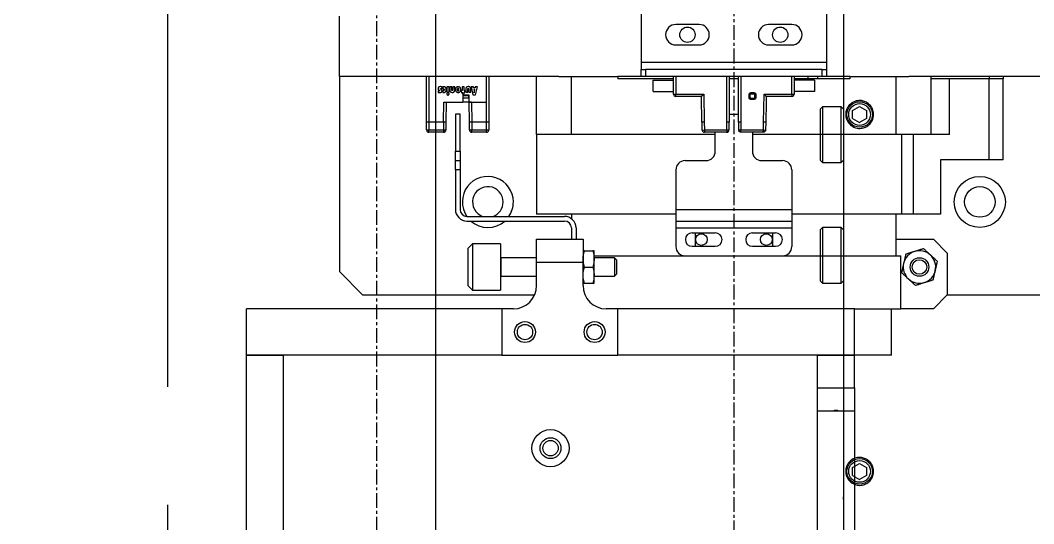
# Model space of a CAD drawing. Extents: x 500 to 100500, y -14500 to 21140.
# Drawn here: x 7954.9 to 8173.3, y -9902.1 to -9793.8 of the extents above; entities that cross this region are included whole.
import ezdxf

# ---------------------------------------------------------------- set-up
doc = ezdxf.new("R2010")
doc.units = 0
doc.linetypes.add('CENTER', pattern=[10.16, 6.35, -1.27, 1.27, -1.27])
doc.layers.get('0').update_dxf_attribs({"linetype": 'CONTINUOUS'})
for name, color, linetype in [('Center', 1, 'CENTER'), ('D', 7, 'CONTINUOUS'), ('SLD-0', 7, 'CONTINUOUS')]:
    doc.layers.add(name, color=color, linetype=linetype)

# ---------------------------------------------------------------- blocks, each defined once
blk = doc.blocks.new('KJ특성 TURN')
at = {"layer": 'Center', "ltscale": 0.5}
for p, q in [((9197.78, -70811.09), (9197.78, -71397.09)), ((9120.78, -70830.59), (9120.78, -71399.09))]:
    blk.add_line(p, q, dxfattribs=at)
at = {"layer": 'SLD-0'}
for p, q in [((9112.78, -70944.09), (9112.78, -70931.09)), ((9177.78, -70930.09), (9177.78, -70941.09)), ((9217.78, -70930.09), (9217.78, -70941.09)), ((9190.28, -70932.89), (9185.28, -70932.89)), ((9210.28, -70932.89), (9205.28, -70932.89)), ((9185.28, -70937.29), (9190.28, -70937.29)), ((9205.28, -70937.29), (9210.28, -70937.29)), ((9217.78, -70941.09), (9177.78, -70941.09)), ((9177.78, -70941.09), (9177.78, -70942.59)), ((9217.78, -70941.09), (9217.78, -70942.59)), ((9112.78, -70944.09), (9112.78, -70986.09)), ((9160.09, -70944.09), (9112.78, -70944.09)), ((9131.58, -70953.89), (9131.58, -70944.09)), ((9132.08, -70944.09), (9132.08, -70953.89)), ((9144.48, -70949.59), (9144.48, -70944.09)), ((9144.98, -70944.09), (9144.98, -70953.89)), ((9155.28, -70956.59), (9155.28, -70944.09)), ((9160.09, -70944.09), (9162.78, -70944.09)), ((9162.78, -70956.59), (9162.78, -70944.09)), ((9162.78, -70944.09), (9172.78, -70944.09)), ((9177.78, -70944.09), (9172.78, -70944.09)), ((9172.78, -70944.09), (9172.78, -70944.59)), ((9177.78, -70944.09), (9177.78, -70942.59)), ((9177.78, -70942.59), (9178.78, -70942.59)), ((9178.78, -70944.09), (9177.78, -70944.09)), ((9178.78, -70942.59), (9178.78, -70944.09)), ((9216.78, -70942.59), (9178.78, -70942.59)), ((9216.78, -70944.09), (9178.78, -70944.09)), ((9184.78, -70947.89), (9184.78, -70944.09)), ((9185.28, -70944.09), (9185.28, -70947.89)), ((9196.28, -70953.89), (9196.28, -70944.09)), ((9196.78, -70944.09), (9196.78, -70953.89)), ((9198.78, -70949.59), (9198.78, -70944.09)), ((9199.28, -70944.09), (9199.28, -70953.89)), ((9210.28, -70947.89), (9210.28, -70944.09)), ((9210.78, -70944.09), (9210.78, -70947.89)), ((9213.8, -70944.59), (9213.8, -70944.09)), ((9215.8, -70944.09), (9215.8, -70944.59)), ((9216.78, -70944.09), (9216.78, -70942.59)), ((9216.78, -70942.59), (9217.78, -70942.59)), ((9217.78, -70944.09), (9216.78, -70944.09)), ((9217.78, -70942.59), (9217.78, -70944.09)), ((9222.78, -70944.09), (9217.78, -70944.09)), ((9222.78, -70944.09), (9222.78, -70944.59)), ((9222.78, -70944.09), (9232.78, -70944.09)), ((9232.78, -70956.59), (9232.78, -70944.09)), ((9232.78, -70944.09), (9235.48, -70944.09)), ((9282.78, -70944.09), (9235.48, -70944.09)), ((9240.28, -70956.59), (9240.28, -70944.09)), ((9252.78, -70944.09), (9252.78, -70944.59)), ((9255.78, -70944.09), (9255.78, -70944.59)), ((9134.9, -70946.7), (9134.9, -70946.32)), ((9135.05, -70946.29), (9135.05, -70946.71)), ((9135.96, -70946.29), (9135.96, -70947.47)), ((9136.41, -70946.29), (9135.96, -70946.29)), ((9136.41, -70947.47), (9136.41, -70946.29)), ((9137.03, -70946.29), (9136.58, -70946.29)), ((9136.58, -70946.29), (9136.58, -70946.98)), ((9137.03, -70946.91), (9137.03, -70946.29)), ((9137.66, -70946.29), (9137.21, -70946.29)), ((9137.21, -70946.29), (9137.21, -70946.91)), ((9137.66, -70946.98), (9137.66, -70946.29)), ((9139.67, -70946.29), (9139.22, -70946.29)), ((9139.22, -70946.29), (9139.22, -70947.11)), ((9139.67, -70947.11), (9139.67, -70946.29)), ((9141.66, -70946.29), (9141.17, -70946.29)), ((9141.17, -70946.29), (9141.54, -70948.03)), ((9141.69, -70946.51), (9141.66, -70946.29)), ((9142.05, -70946.29), (9142.01, -70946.51)), ((9142.53, -70946.29), (9142.05, -70946.29)), ((9142.12, -70948.03), (9142.53, -70946.29)), ((9184.78, -70944.59), (9172.78, -70944.59)), ((9180.43, -70944.84), (9184.78, -70944.84)), ((9180.43, -70947.34), (9180.43, -70944.84)), ((9198.78, -70944.59), (9196.78, -70944.59)), ((9222.78, -70944.59), (9210.78, -70944.59)), ((9215.14, -70944.84), (9210.78, -70944.84)), ((9215.14, -70944.84), (9215.14, -70947.34)), ((9244.28, -70944.59), (9240.28, -70944.59)), ((9244.28, -70956.59), (9244.28, -70944.59)), ((9252.78, -70944.59), (9244.28, -70944.59)), ((9252.78, -70961.99), (9252.78, -70944.59)), ((9255.78, -70944.59), (9252.78, -70944.59)), ((9255.78, -70961.99), (9255.78, -70944.59)), ((9134.04, -70947.18), (9134.04, -70947.51)), ((9135.05, -70947.11), (9135.05, -70947.51)), ((9135.96, -70947.47), (9136.41, -70947.47)), ((9139.22, -70947.11), (9139.04, -70947.11)), ((9139.04, -70947.11), (9139.04, -70947.47)), ((9139.04, -70947.47), (9139.22, -70947.47)), ((9139.22, -70947.47), (9139.22, -70947.79)), ((9139.22, -70947.79), (9139.67, -70947.79)), ((9139.39, -70948.09), (9139.37, -70949.59)), ((9140.77, -70948.09), (9139.39, -70948.09)), ((9139.39, -70948.19), (9139.47, -70948.19)), ((9139.47, -70948.19), (9140.7, -70948.19)), ((9139.48, -70948.69), (9139.47, -70948.19)), ((9139.85, -70947.11), (9139.67, -70947.11)), ((9139.67, -70947.79), (9139.67, -70947.47)), ((9139.67, -70947.47), (9139.85, -70947.47)), ((9139.85, -70947.47), (9139.85, -70947.11)), ((9140.03, -70946.79), (9140.03, -70947.48)), ((9140.03, -70947.48), (9140.48, -70947.48)), ((9140.48, -70947.48), (9140.48, -70946.85)), ((9140.66, -70946.85), (9140.66, -70947.48)), ((9140.66, -70947.48), (9141.11, -70947.48)), ((9140.69, -70948.69), (9140.7, -70948.19)), ((9140.7, -70948.19), (9140.77, -70948.19)), ((9140.78, -70949.59), (9140.77, -70948.09)), ((9141.11, -70947.48), (9141.11, -70946.79)), ((9141.54, -70948.03), (9142.12, -70948.03)), ((9142.01, -70946.51), (9141.69, -70946.51)), ((9141.75, -70946.88), (9141.8, -70947.29)), ((9141.95, -70946.88), (9141.75, -70946.88)), ((9141.83, -70947.62), (9141.84, -70947.62)), ((9141.88, -70947.29), (9141.95, -70946.88)), ((9180.43, -70947.34), (9184.78, -70947.34)), ((9184.78, -70947.89), (9185.28, -70947.89)), ((9185.28, -70947.89), (9191.28, -70947.89)), ((9185.28, -70948.39), (9185.28, -70947.89)), ((9190.78, -70948.39), (9185.28, -70948.39)), ((9190.88, -70953.89), (9190.78, -70948.39)), ((9191.28, -70947.89), (9191.38, -70953.89)), ((9201.06, -70948.62), (9201.06, -70947.96)), ((9201.26, -70947.96), (9201.06, -70947.96)), ((9201.26, -70948.62), (9201.06, -70948.62)), ((9201.26, -70947.96), (9201.26, -70948.62)), ((9201.29, -70947.99), (9201.26, -70947.96)), ((9201.26, -70948.62), (9201.29, -70948.59)), ((9201.29, -70948.59), (9201.29, -70947.99)), ((9201.46, -70947.56), (9202.11, -70947.56)), ((9201.46, -70947.76), (9201.46, -70947.56)), ((9202.11, -70947.76), (9201.46, -70947.76)), ((9201.46, -70947.76), (9201.48, -70947.79)), ((9201.48, -70947.79), (9202.08, -70947.79)), ((9202.08, -70947.79), (9202.11, -70947.76)), ((9202.11, -70947.76), (9202.11, -70947.56)), ((9202.31, -70947.96), (9202.28, -70947.99)), ((9202.28, -70947.99), (9202.28, -70948.59)), ((9202.28, -70948.59), (9202.31, -70948.62)), ((9202.51, -70947.96), (9202.31, -70947.96)), ((9202.31, -70948.62), (9202.31, -70947.96)), ((9202.51, -70948.62), (9202.31, -70948.62)), ((9202.51, -70947.96), (9202.51, -70948.62)), ((9204.19, -70953.89), (9204.29, -70947.89)), ((9204.29, -70947.89), (9210.28, -70947.89)), ((9204.78, -70948.39), (9204.76, -70949.59)), ((9210.28, -70948.39), (9204.78, -70948.39)), ((9210.28, -70947.89), (9210.78, -70947.89)), ((9210.28, -70947.89), (9210.28, -70948.39)), ((9215.14, -70947.34), (9210.78, -70947.34)), ((9135.25, -70953.89), (9135.28, -70949.59)), ((9135.28, -70949.59), (9139.37, -70949.59)), ((9135.78, -70949.59), (9135.75, -70953.89)), ((9139.48, -70949.09), (9139.38, -70949.09)), ((9139.48, -70948.69), (9140.69, -70948.69)), ((9140.68, -70949.59), (9139.49, -70949.59)), ((9140.78, -70949.09), (9140.68, -70949.09)), ((9140.78, -70949.59), (9140.68, -70949.59)), ((9141.28, -70949.59), (9140.78, -70949.59)), ((9140.78, -70949.59), (9141.28, -70949.59)), ((9140.82, -70953.89), (9140.78, -70949.59)), ((9140.78, -70949.59), (9140.78, -70949.59)), ((9141.28, -70949.59), (9144.48, -70949.59)), ((9141.28, -70949.59), (9141.32, -70953.89)), ((9144.48, -70953.89), (9144.48, -70949.59)), ((9198.78, -70953.89), (9198.78, -70949.59)), ((9201.49, -70948.79), (9201.46, -70948.82)), ((9201.46, -70949.02), (9201.46, -70948.82)), ((9201.46, -70948.82), (9202.11, -70948.82)), ((9202.11, -70949.02), (9201.46, -70949.02)), ((9202.08, -70948.79), (9201.49, -70948.79)), ((9202.11, -70948.82), (9202.08, -70948.79)), ((9202.11, -70949.02), (9202.11, -70948.82)), ((9204.76, -70949.59), (9204.69, -70953.89)), ((9138.78, -70952.19), (9137.78, -70952.19)), ((9137.78, -70952.19), (9137.78, -70960.19)), ((9138.78, -70960.19), (9138.78, -70952.19)), ((9196.78, -70952.19), (9198.78, -70952.19)), ((9132.08, -70953.89), (9131.58, -70953.89)), ((9131.58, -70955.59), (9131.58, -70953.89)), ((9132.05, -70953.89), (9132.05, -70955.59)), ((9135.25, -70953.89), (9132.08, -70953.89)), ((9135.26, -70955.59), (9135.28, -70953.89)), ((9135.75, -70953.89), (9135.73, -70955.59)), ((9140.84, -70955.59), (9140.82, -70953.89)), ((9141.29, -70953.89), (9141.31, -70955.59)), ((9144.48, -70953.89), (9141.32, -70953.89)), ((9144.98, -70953.89), (9144.48, -70953.89)), ((9144.51, -70955.59), (9144.51, -70953.89)), ((9144.98, -70953.89), (9144.98, -70955.59)), ((9190.96, -70955.6), (9190.93, -70953.89)), ((9191.38, -70953.89), (9191.4, -70953.89)), ((9191.4, -70953.89), (9191.43, -70955.59)), ((9196.26, -70953.89), (9196.28, -70953.89)), ((9196.26, -70955.59), (9196.26, -70953.89)), ((9196.78, -70953.89), (9196.28, -70953.89)), ((9196.73, -70953.89), (9196.73, -70955.59)), ((9199.28, -70953.89), (9198.78, -70953.89)), ((9198.83, -70955.59), (9198.83, -70953.89)), ((9199.28, -70953.89), (9199.3, -70953.89)), ((9199.3, -70953.89), (9199.3, -70955.59)), ((9204.14, -70955.59), (9204.17, -70953.89)), ((9204.17, -70953.89), (9204.19, -70953.89)), ((9204.64, -70953.89), (9204.61, -70955.6)), ((9131.58, -70955.59), (9132.05, -70955.59)), ((9132.05, -70955.59), (9135.26, -70955.59)), ((9135.23, -70956.09), (9132.08, -70956.09)), ((9135.26, -70955.59), (9135.73, -70955.59)), ((9135.73, -70955.59), (9135.73, -70955.59)), ((9140.84, -70955.59), (9141.31, -70955.59)), ((9140.84, -70955.59), (9140.84, -70955.59)), ((9141.31, -70955.59), (9144.51, -70955.59)), ((9144.48, -70956.09), (9141.34, -70956.09)), ((9144.51, -70955.59), (9144.98, -70955.59)), ((9155.28, -70956.59), (9155.28, -70973.69)), ((9162.78, -70956.59), (9155.28, -70956.59)), ((9193.78, -70956.59), (9162.78, -70956.59)), ((9190.96, -70955.6), (9191.43, -70955.59)), ((9190.96, -70955.6), (9190.96, -70955.6)), ((9190.96, -70955.6), (9190.96, -70955.6)), ((9191.43, -70955.59), (9196.26, -70955.59)), ((9196.23, -70956.09), (9191.46, -70956.09)), ((9193.78, -70960.19), (9193.78, -70956.09)), ((9196.26, -70955.59), (9196.73, -70955.59)), ((9198.83, -70955.59), (9199.3, -70955.59)), ((9199.3, -70955.59), (9204.14, -70955.59)), ((9204.11, -70956.09), (9199.33, -70956.09)), ((9201.78, -70956.09), (9201.78, -70960.19)), ((9232.78, -70956.59), (9201.78, -70956.59)), ((9204.14, -70955.59), (9204.61, -70955.6)), ((9204.61, -70955.6), (9204.61, -70955.6)), ((9204.61, -70955.6), (9204.61, -70955.6)), ((9240.28, -70956.59), (9232.78, -70956.59)), ((9233.89, -70956.59), (9233.89, -70973.69)), ((9236.44, -70956.59), (9236.44, -70973.69)), ((9244.28, -70956.59), (9240.28, -70956.59)), ((9137.78, -70960.19), (9138.78, -70960.19)), ((9137.78, -70962.19), (9137.78, -70960.19)), ((9138.78, -70960.19), (9138.78, -70962.19)), ((9137.78, -70962.19), (9138.78, -70962.19)), ((9137.78, -70964.19), (9137.78, -70962.19)), ((9138.78, -70962.19), (9138.78, -70964.19)), ((9187.28, -70962.19), (9191.78, -70962.19)), ((9203.78, -70962.19), (9208.28, -70962.19)), ((9252.78, -70961.99), (9242.28, -70961.99)), ((9242.28, -70961.99), (9242.28, -70973.69)), ((9255.78, -70961.99), (9252.78, -70961.99)), ((9137.78, -70964.19), (9137.78, -70972.69)), ((9138.78, -70964.19), (9137.78, -70964.19)), ((9138.78, -70964.19), (9138.78, -70972.69)), ((9185.28, -70964.19), (9185.28, -70972.69)), ((9210.28, -70964.19), (9210.28, -70972.69)), ((9140.28, -70974.19), (9161.28, -70974.19)), ((9185.28, -70973.69), (9155.28, -70973.69)), ((9162.78, -70973.69), (9162.78, -70974.69)), ((9185.28, -70972.69), (9210.28, -70972.69)), ((9185.28, -70972.69), (9185.28, -70975.19)), ((9210.28, -70972.69), (9210.28, -70975.19)), ((9233.89, -70973.69), (9210.28, -70973.69)), ((9232.78, -70982.69), (9232.78, -70973.69)), ((9236.44, -70973.69), (9233.89, -70973.69)), ((9242.28, -70973.69), (9236.44, -70973.69)), ((9140.28, -70975.19), (9161.28, -70975.19)), ((9162.78, -70976.69), (9162.78, -70979.09)), ((9163.78, -70976.69), (9163.78, -70979.09)), ((9185.28, -70975.19), (9210.28, -70975.19)), ((9185.28, -70975.19), (9185.28, -70976.69)), ((9185.28, -70976.69), (9210.28, -70976.69)), ((9185.28, -70976.69), (9185.28, -70980.69)), ((9210.28, -70975.19), (9210.28, -70976.69)), ((9210.28, -70976.69), (9210.28, -70980.69)), ((9155.28, -70979.09), (9165.28, -70979.09)), ((9155.28, -70984.09), (9155.28, -70979.09)), ((9165.28, -70979.09), (9165.28, -70984.09)), ((9188.78, -70977.74), (9193.78, -70977.74)), ((9189.48, -70977.74), (9189.48, -70980.64)), ((9201.78, -70977.74), (9206.78, -70977.74)), ((9206.09, -70977.74), (9206.09, -70980.64)), ((9232.78, -70979.09), (9240.78, -70979.09)), ((9243.78, -70982.09), (9240.78, -70979.09)), ((9141.48, -70980.09), (9140.48, -70981.09)), ((9140.48, -70981.09), (9140.48, -70989.09)), ((9147.48, -70980.09), (9141.48, -70980.09)), ((9141.48, -70980.09), (9141.48, -70990.09)), ((9147.48, -70980.09), (9147.48, -70990.09)), ((9188.78, -70980.64), (9193.78, -70980.64)), ((9201.78, -70980.64), (9206.78, -70980.64)), ((9155.28, -70983.09), (9147.58, -70983.09)), ((9147.58, -70983.09), (9147.58, -70987.09)), ((9165.6, -70981.59), (9167.37, -70981.59)), ((9167.68, -70983.34), (9167.68, -70981.59)), ((9167.68, -70982.69), (9187.28, -70982.69)), ((9172.05, -70983.09), (9167.68, -70983.09)), ((9167.68, -70986.84), (9167.68, -70983.34)), ((9172.48, -70983.52), (9172.05, -70983.09)), ((9172.05, -70983.09), (9172.05, -70987.09)), ((9172.48, -70983.52), (9172.48, -70986.66)), ((9187.28, -70982.69), (9189.36, -70982.69)), ((9189.36, -70982.69), (9206.21, -70982.69)), ((9206.21, -70982.69), (9208.28, -70982.69)), ((9208.28, -70982.69), (9233.78, -70982.69)), ((9233.78, -70994.09), (9233.78, -70982.69)), ((9243.78, -70982.09), (9243.78, -70991.09)), ((9155.28, -70989.09), (9155.28, -70984.09)), ((9165.28, -70984.09), (9155.28, -70984.09)), ((9165.28, -70989.09), (9165.28, -70984.09)), ((9165.6, -70985.09), (9167.37, -70985.09)), ((9112.78, -70986.09), (9117.78, -70991.09)), ((9147.58, -70987.09), (9155.28, -70987.09)), ((9167.68, -70988.59), (9167.68, -70986.84)), ((9167.68, -70987.09), (9172.05, -70987.09)), ((9172.05, -70987.09), (9172.48, -70986.66)), ((9140.48, -70989.09), (9141.48, -70990.09)), ((9141.48, -70990.09), (9147.48, -70990.09)), ((9165.6, -70988.59), (9167.37, -70988.59)), ((9117.78, -70991.09), (9154.87, -70991.09)), ((9240.78, -70994.09), (9243.78, -70991.09)), ((9243.78, -70991.09), (9277.78, -70991.09)), ((9092.78, -71004.09), (9092.78, -70994.09)), ((9147.78, -70994.09), (9092.78, -70994.09)), ((9147.78, -70994.09), (9147.78, -71004.09)), ((9150.28, -70994.09), (9147.78, -70994.09)), ((9172.78, -70994.09), (9170.28, -70994.09)), ((9172.78, -71004.09), (9172.78, -70994.09)), ((9223.78, -70994.09), (9172.78, -70994.09)), ((9223.78, -70994.09), (9233.78, -70994.09)), ((9223.78, -71004.09), (9223.78, -70994.09)), ((9231.78, -71004.09), (9231.78, -70994.09)), ((9240.78, -70994.09), (9233.78, -70994.09)), ((9147.78, -71004.09), (9092.78, -71004.09)), ((9092.78, -71044.09), (9092.78, -71004.09)), ((9092.78, -71004.09), (9100.78, -71004.09)), ((9100.78, -71044.09), (9100.78, -71004.09)), ((9147.78, -71004.09), (9172.78, -71004.09)), ((9223.78, -71004.09), (9172.78, -71004.09)), ((9215.78, -71004.09), (9223.78, -71004.09)), ((9215.78, -71011.09), (9215.78, -71004.09)), ((9231.78, -71004.09), (9223.78, -71004.09)), ((9223.78, -71011.09), (9223.78, -71004.09)), ((9215.78, -71011.09), (9223.78, -71011.09)), ((9215.78, -71016.09), (9215.78, -71011.09)), ((9223.78, -71011.09), (9223.78, -71016.09)), ((9219.14, -71016.09), (9215.78, -71016.09)), ((9215.78, -71046.09), (9215.78, -71016.09)), ((9220.42, -71016.09), (9219.14, -71016.09)), ((9223.78, -71016.09), (9220.42, -71016.09)), ((9223.78, -71016.09), (9223.78, -71046.09))]:
    blk.add_line(p, q, dxfattribs=at)
for centre, radius in [((9187.78, -70935.09), 1.65), ((9207.78, -70935.09), 1.65), ((9250.78, -70971.09), 5.5), ((9250.78, -70971.09), 3.3), ((9190.78, -70979.19), 1.25), ((9204.78, -70979.19), 1.25), ((9237.78, -70985.09), 2), ((9237.78, -70985.09), 1.57), ((9152.78, -70999.09), 2.25), ((9152.78, -70999.09), 1.65), ((9167.78, -70999.09), 2.25), ((9167.78, -70999.09), 1.65), ((9158.28, -71024.09), 4), ((9158.28, -71024.09), 2.25), ((9158.28, -71024.09), 1.65)]:
    blk.add_circle(centre, radius, dxfattribs=at)
for centre, radius, start, end in [((9185.28, -70935.09), 2.2, 90, 270), ((9190.28, -70935.09), 2.2, 270, 90), ((9205.28, -70935.09), 2.2, 90, 270), ((9210.28, -70935.09), 2.2, 270, 90), ((9185.28, -70947.89), 0.5, 180, 270), ((9210.28, -70947.89), 0.5, 270, 0), ((9135.5, -70942.13), 13.47, 269.0002, 270.9998), ((9141.07, -70942.13), 13.47, 269.0002, 270.9998), ((9191.19, -70948.86), 6.74, 268.0017, 271.9983), ((9204.37, -70948.86), 6.74, 268.0017, 271.9983), ((9191.78, -70960.19), 2, 270, 0), ((9203.78, -70960.19), 2, 180, 270), ((9187.28, -70964.19), 2, 90, 180), ((9208.28, -70964.19), 2, 0, 90), ((9144.78, -70971.09), 5.5, 0, 214.2997), ((9144.78, -70971.09), 3.3, 0, 249.95), ((9144.78, -70971.09), 3.3, 290.05, 0), ((9144.78, -70971.09), 5.5, 325.6923, 0), ((9140.28, -70972.69), 2.5, 180, 270), ((9140.28, -70972.69), 1.5, 180, 270), ((9161.28, -70976.69), 2.5, 0, 90), ((9144.78, -70971.09), 5.5, 228.1982, 311.8018), ((9161.28, -70976.69), 1.5, 0, 90), ((9188.78, -70979.19), 1.45, 90, 270), ((9193.78, -70979.19), 1.45, 270, 90), ((9201.78, -70979.19), 1.45, 90, 270), ((9206.78, -70979.19), 1.45, 270, 90), ((9187.28, -70980.69), 2, 180, 270), ((9208.28, -70980.69), 2, 270, 0), ((9147.58, -70982.99), 0.1, 180, 270), ((9237.78, -70985.09), 3.5, 107.2691, 167.2691), ((9237.78, -70985.09), 3.5, 47.2691, 107.2691), ((9237.78, -70985.09), 3.5, 347.2691, 47.2691), ((9237.78, -70985.09), 3.5, 167.2691, 227.2691), ((9147.58, -70987.19), 0.1, 90, 180), ((9237.78, -70985.09), 3.5, 227.2691, 287.2691), ((9237.78, -70985.09), 3.5, 287.2691, 347.2691), ((9150.28, -70989.09), 5, 270, 0), ((9170.28, -70989.09), 5, 180, 270), ((9219.78, -71018.09), 2.1, 72.2472, 107.7528)]:
    blk.add_arc(centre, radius, start, end, dxfattribs=at)
for points, knots in [([(9134.9, -70946.32), (9134.82, -70946.3), (9134.67, -70946.25), (9134.44, -70946.26), (9134.26, -70946.32), (9134.13, -70946.41), (9134.06, -70946.53), (9134.03, -70946.66), (9134.04, -70946.8), (9134.12, -70946.92), (9134.22, -70946.99), (9134.3, -70947.03), (9134.36, -70947.07), (9134.38, -70947.12), (9134.38, -70947.15), (9134.38, -70947.16), (9134.37, -70947.17), (9134.36, -70947.18), (9134.34, -70947.2), (9134.28, -70947.21), (9134.18, -70947.21), (9134.1, -70947.19), (9134.04, -70947.18)], [0, 0, 0, 0, 0.120836, 0.228688, 0.323862, 0.389016, 0.45265, 0.52078, 0.582491, 0.652814, 0.715538, 0.753528, 0.786181, 0.815485, 0.824326, 0.829115, 0.83382, 0.841199, 0.84946, 0.881102, 0.922792, 1, 1, 1, 1]), ([(9135.05, -70947.51), (9135.1, -70947.52), (9135.21, -70947.54), (9135.38, -70947.52), (9135.54, -70947.47), (9135.66, -70947.37), (9135.76, -70947.25), (9135.82, -70947.09), (9135.83, -70946.91), (9135.82, -70946.72), (9135.76, -70946.57), (9135.68, -70946.45), (9135.56, -70946.35), (9135.4, -70946.29), (9135.23, -70946.27), (9135.11, -70946.28), (9135.05, -70946.29)], [0, 0, 0, 0, 0.069305, 0.144153, 0.221508, 0.281349, 0.344892, 0.416119, 0.500229, 0.582486, 0.651803, 0.713296, 0.771311, 0.847672, 0.924546, 1, 1, 1, 1]), ([(9138.38, -70946.26), (9138.32, -70946.27), (9138.21, -70946.28), (9138.06, -70946.34), (9137.92, -70946.47), (9137.83, -70946.66), (9137.8, -70946.9), (9137.83, -70947.14), (9137.92, -70947.33), (9138.06, -70947.45), (9138.21, -70947.52), (9138.32, -70947.53), (9138.38, -70947.54)], [0, 0, 0, 0, 0.093417, 0.175513, 0.253196, 0.371861, 0.500055, 0.628225, 0.746842, 0.8245, 0.906584, 1, 1, 1, 1]), ([(9138.38, -70947.54), (9138.44, -70947.53), (9138.55, -70947.52), (9138.7, -70947.45), (9138.83, -70947.33), (9138.93, -70947.14), (9138.96, -70946.9), (9138.93, -70946.66), (9138.83, -70946.47), (9138.7, -70946.34), (9138.55, -70946.28), (9138.44, -70946.27), (9138.38, -70946.26)], [0, 0, 0, 0, 0.093448, 0.175524, 0.253161, 0.371761, 0.499945, 0.628154, 0.746801, 0.824462, 0.906551, 1, 1, 1, 1]), ([(9141.11, -70946.79), (9141.1, -70946.72), (9141.09, -70946.57), (9140.99, -70946.41), (9140.86, -70946.32), (9140.72, -70946.27), (9140.55, -70946.26), (9140.35, -70946.28), (9140.18, -70946.37), (9140.08, -70946.49), (9140.03, -70946.63), (9140.03, -70946.74), (9140.03, -70946.79)], [0, 0, 0, 0, 0.13147, 0.245377, 0.321374, 0.404281, 0.49912, 0.631357, 0.745715, 0.821121, 0.903703, 1, 1, 1, 1]), ([(9134.04, -70947.51), (9134.12, -70947.53), (9134.26, -70947.56), (9134.48, -70947.56), (9134.66, -70947.52), (9134.8, -70947.44), (9134.88, -70947.34), (9134.91, -70947.21), (9134.89, -70947.08), (9134.84, -70946.97), (9134.76, -70946.9), (9134.67, -70946.84), (9134.6, -70946.8), (9134.56, -70946.76), (9134.55, -70946.74), (9134.54, -70946.72), (9134.55, -70946.71), (9134.55, -70946.69), (9134.56, -70946.68), (9134.59, -70946.66), (9134.66, -70946.65), (9134.77, -70946.66), (9134.85, -70946.69), (9134.9, -70946.7)], [0, 0, 0, 0, 0.112104, 0.218377, 0.314049, 0.377926, 0.437429, 0.499641, 0.563199, 0.621474, 0.673704, 0.721937, 0.774528, 0.790434, 0.804485, 0.81172, 0.817759, 0.823289, 0.831732, 0.841014, 0.876035, 0.921194, 1, 1, 1, 1]), ([(9135.05, -70946.71), (9135.09, -70946.71), (9135.17, -70946.7), (9135.26, -70946.74), (9135.32, -70946.78), (9135.35, -70946.81), (9135.36, -70946.85), (9135.37, -70946.88), (9135.37, -70946.93), (9135.37, -70946.98), (9135.35, -70947.04), (9135.31, -70947.08), (9135.25, -70947.12), (9135.16, -70947.13), (9135.09, -70947.12), (9135.05, -70947.11)], [0, 0, 0, 0, 0.13961, 0.262616, 0.318872, 0.373272, 0.409834, 0.44774, 0.488105, 0.570529, 0.638489, 0.698684, 0.756756, 0.876504, 1, 1, 1, 1]), ([(9136.42, -70947.84), (9136.42, -70947.8), (9136.41, -70947.74), (9136.36, -70947.66), (9136.28, -70947.6), (9136.18, -70947.59), (9136.08, -70947.61), (9136, -70947.66), (9135.95, -70947.74), (9135.94, -70947.81), (9135.94, -70947.84)], [0, 0, 0, 0, 0.127917, 0.250554, 0.373021, 0.500321, 0.627454, 0.750239, 0.873292, 1, 1, 1, 1]), ([(9135.94, -70947.84), (9135.94, -70947.87), (9135.95, -70947.94), (9136.01, -70948.02), (9136.09, -70948.07), (9136.18, -70948.09), (9136.28, -70948.07), (9136.36, -70948.01), (9136.41, -70947.93), (9136.42, -70947.87), (9136.42, -70947.84)], [0, 0, 0, 0, 0.1280772, 0.2511284, 0.3748003, 0.5030987, 0.6294187, 0.7513499, 0.8741007, 1, 1, 1, 1]), ([(9136.58, -70946.98), (9136.58, -70947.05), (9136.59, -70947.19), (9136.69, -70947.36), (9136.82, -70947.45), (9136.96, -70947.49), (9137.14, -70947.51), (9137.34, -70947.49), (9137.5, -70947.4), (9137.6, -70947.27), (9137.65, -70947.13), (9137.66, -70947.03), (9137.66, -70946.98)], [0, 0, 0, 0, 0.1313063, 0.2451121, 0.3210304, 0.4038841, 0.4987579, 0.6311135, 0.7456131, 0.8210839, 0.9036959, 1, 1, 1, 1]), ([(9137.21, -70946.91), (9137.21, -70946.94), (9137.21, -70947), (9137.2, -70947.06), (9137.18, -70947.1), (9137.16, -70947.11), (9137.14, -70947.12), (9137.12, -70947.12), (9137.09, -70947.12), (9137.07, -70947.11), (9137.05, -70947.09), (9137.04, -70947.06), (9137.03, -70947), (9137.03, -70946.94), (9137.03, -70946.91)], [0, 0, 0, 0, 0.185025, 0.313861, 0.362159, 0.4054, 0.449935, 0.501686, 0.552954, 0.596615, 0.639368, 0.687775, 0.816775, 1, 1, 1, 1]), ([(9138.38, -70946.63), (9138.36, -70946.63), (9138.33, -70946.63), (9138.28, -70946.65), (9138.25, -70946.68), (9138.22, -70946.74), (9138.2, -70946.81), (9138.19, -70946.9), (9138.2, -70946.99), (9138.22, -70947.06), (9138.25, -70947.11), (9138.28, -70947.14), (9138.33, -70947.17), (9138.36, -70947.17), (9138.38, -70947.17)], [0, 0, 0, 0, 0.073274, 0.136129, 0.19495, 0.254071, 0.377534, 0.500161, 0.622726, 0.746056, 0.805115, 0.863892, 0.926728, 1, 1, 1, 1]), ([(9138.38, -70947.17), (9138.4, -70947.17), (9138.43, -70947.17), (9138.47, -70947.14), (9138.51, -70947.11), (9138.54, -70947.06), (9138.56, -70946.99), (9138.56, -70946.9), (9138.56, -70946.81), (9138.54, -70946.74), (9138.51, -70946.68), (9138.47, -70946.65), (9138.43, -70946.63), (9138.4, -70946.63), (9138.38, -70946.63)], [0, 0, 0, 0, 0.073266, 0.136112, 0.194904, 0.253972, 0.377297, 0.499839, 0.622443, 0.745901, 0.805032, 0.863867, 0.926732, 1, 1, 1, 1]), ([(9140.48, -70946.85), (9140.48, -70946.82), (9140.48, -70946.77), (9140.49, -70946.71), (9140.5, -70946.67), (9140.52, -70946.65), (9140.54, -70946.64), (9140.57, -70946.64), (9140.59, -70946.64), (9140.62, -70946.65), (9140.63, -70946.67), (9140.65, -70946.71), (9140.66, -70946.77), (9140.66, -70946.82), (9140.66, -70946.85)], [0, 0, 0, 0, 0.185121, 0.314025, 0.362174, 0.404874, 0.44884, 0.50066, 0.552403, 0.596268, 0.638989, 0.687262, 0.816174, 1, 1, 1, 1]), ([(9141.8, -70947.29), (9141.81, -70947.35), (9141.82, -70947.46), (9141.83, -70947.57), (9141.83, -70947.62)], [0, 0, 0, 0, 0.56052, 1, 1, 1, 1]), ([(9141.84, -70947.62), (9141.85, -70947.55), (9141.86, -70947.44), (9141.88, -70947.34), (9141.88, -70947.29)], [0, 0, 0, 0, 0.559488, 1, 1, 1, 1]), ([(9191.28, -70947.89), (9191.23, -70947.94), (9191.14, -70948.03), (9191.01, -70948.16), (9190.9, -70948.27), (9190.83, -70948.34), (9190.79, -70948.38), (9190.79, -70948.39), (9190.78, -70948.39)], [0, 0, 0, 0, 0.203712, 0.41456, 0.615515, 0.758256, 0.885633, 1, 1, 1, 1]), ([(9201.06, -70947.96), (9201.06, -70947.9), (9201.08, -70947.79), (9201.19, -70947.65), (9201.32, -70947.58), (9201.41, -70947.57), (9201.46, -70947.56)], [0, 0, 0, 0, 0.270606, 0.562309, 0.789377, 1, 1, 1, 1]), ([(9201.46, -70949.02), (9201.4, -70949.01), (9201.28, -70948.99), (9201.15, -70948.89), (9201.07, -70948.75), (9201.06, -70948.66), (9201.06, -70948.62)], [0, 0, 0, 0, 0.270606, 0.562309, 0.789377, 1, 1, 1, 1]), ([(9201.46, -70947.76), (9201.44, -70947.76), (9201.41, -70947.76), (9201.36, -70947.78), (9201.31, -70947.82), (9201.27, -70947.87), (9201.26, -70947.92), (9201.26, -70947.95), (9201.26, -70947.96)], [0, 0, 0, 0, 0.131202, 0.25831, 0.5, 0.741662, 0.868778, 1, 1, 1, 1]), ([(9201.26, -70948.62), (9201.26, -70948.63), (9201.26, -70948.66), (9201.27, -70948.71), (9201.31, -70948.76), (9201.36, -70948.8), (9201.41, -70948.81), (9201.44, -70948.82), (9201.46, -70948.82)], [0, 0, 0, 0, 0.131202, 0.25831, 0.5, 0.741662, 0.868778, 1, 1, 1, 1]), ([(9201.48, -70947.79), (9201.46, -70947.79), (9201.4, -70947.8), (9201.33, -70947.86), (9201.29, -70947.92), (9201.29, -70947.97), (9201.29, -70947.99)], [0, 0, 0, 0, 0.2705702, 0.562241, 0.7893241, 1, 1, 1, 1]), ([(9201.29, -70948.59), (9201.29, -70948.62), (9201.3, -70948.68), (9201.35, -70948.74), (9201.42, -70948.78), (9201.46, -70948.79), (9201.49, -70948.79)], [0, 0, 0, 0, 0.270548, 0.562254, 0.789353, 1, 1, 1, 1]), ([(9202.28, -70947.99), (9202.28, -70947.96), (9202.27, -70947.9), (9202.22, -70947.84), (9202.15, -70947.8), (9202.11, -70947.79), (9202.08, -70947.79)], [0, 0, 0, 0, 0.270667, 0.562367, 0.789402, 1, 1, 1, 1]), ([(9202.08, -70948.79), (9202.11, -70948.78), (9202.17, -70948.78), (9202.24, -70948.72), (9202.28, -70948.66), (9202.28, -70948.61), (9202.28, -70948.59)], [0, 0, 0, 0, 0.270639, 0.562373, 0.789427, 1, 1, 1, 1]), ([(9202.11, -70947.56), (9202.17, -70947.57), (9202.29, -70947.58), (9202.42, -70947.69), (9202.5, -70947.83), (9202.51, -70947.92), (9202.51, -70947.96)], [0, 0, 0, 0, 0.270606, 0.562309, 0.789377, 1, 1, 1, 1]), ([(9202.31, -70947.96), (9202.31, -70947.95), (9202.31, -70947.92), (9202.29, -70947.87), (9202.26, -70947.82), (9202.2, -70947.78), (9202.15, -70947.76), (9202.13, -70947.76), (9202.11, -70947.76)], [0, 0, 0, 0, 0.131202, 0.25831, 0.5, 0.741662, 0.868778, 1, 1, 1, 1]), ([(9202.51, -70948.62), (9202.5, -70948.67), (9202.49, -70948.79), (9202.38, -70948.93), (9202.25, -70949), (9202.16, -70949.01), (9202.11, -70949.02)], [0, 0, 0, 0, 0.270606, 0.562309, 0.789377, 1, 1, 1, 1]), ([(9202.11, -70948.82), (9202.13, -70948.82), (9202.15, -70948.81), (9202.2, -70948.8), (9202.26, -70948.76), (9202.29, -70948.71), (9202.31, -70948.66), (9202.31, -70948.63), (9202.31, -70948.62)], [0, 0, 0, 0, 0.1312016, 0.2583102, 0.4999997, 0.7416619, 0.8687775, 1, 1, 1, 1]), ([(9204.78, -70948.39), (9204.78, -70948.39), (9204.77, -70948.38), (9204.71, -70948.31), (9204.6, -70948.2), (9204.45, -70948.05), (9204.35, -70947.94), (9204.29, -70947.89)], [0, 0, 0, 0, 0.147504, 0.317368, 0.511511, 0.758546, 1, 1, 1, 1]), ([(9139.49, -70949.59), (9139.49, -70949.58), (9139.49, -70949.57), (9139.49, -70949.45), (9139.49, -70949.28), (9139.48, -70949.09), (9139.48, -70948.89), (9139.48, -70948.76), (9139.48, -70948.69)], [0, 0, 0, 0, 0.176646, 0.366727, 0.562836, 0.715561, 0.862355, 1, 1, 1, 1]), ([(9140.69, -70948.69), (9140.69, -70948.78), (9140.69, -70948.95), (9140.68, -70949.19), (9140.68, -70949.38), (9140.68, -70949.51), (9140.68, -70949.58), (9140.68, -70949.59), (9140.68, -70949.59)], [0, 0, 0, 0, 0.176672, 0.366771, 0.562884, 0.715599, 0.862375, 1, 1, 1, 1]), ([(9135.75, -70953.89), (9135.74, -70953.89), (9135.72, -70953.89), (9135.58, -70953.89), (9135.42, -70953.89), (9135.3, -70953.89), (9135.25, -70953.89)], [0, 0, 0, 0, 0.270257, 0.562423, 0.789733, 1, 1, 1, 1]), ([(9141.32, -70953.89), (9141.25, -70953.89), (9141.1, -70953.89), (9140.94, -70953.89), (9140.84, -70953.89), (9140.83, -70953.89), (9140.82, -70953.89)], [0, 0, 0, 0, 0.270266, 0.562435, 0.78974, 1, 1, 1, 1]), ([(9191.38, -70953.89), (9191.31, -70953.89), (9191.16, -70953.89), (9190.99, -70953.89), (9190.9, -70953.89), (9190.89, -70953.89), (9190.88, -70953.89)], [0, 0, 0, 0, 0.27028, 0.562454, 0.789752, 1, 1, 1, 1]), ([(9204.69, -70953.89), (9204.68, -70953.89), (9204.66, -70953.89), (9204.53, -70953.89), (9204.36, -70953.89), (9204.24, -70953.89), (9204.19, -70953.89)], [0, 0, 0, 0, 0.2702426, 0.562405, 0.7897212, 1, 1, 1, 1]), ([(9131.58, -70955.59), (9131.59, -70955.65), (9131.6, -70955.75), (9131.66, -70955.87), (9131.74, -70955.96), (9131.84, -70956.03), (9131.97, -70956.08), (9132.04, -70956.09), (9132.08, -70956.09)], [0, 0, 0, 0, 0.2423348, 0.369214, 0.4995474, 0.7095012, 0.8447861, 1, 1, 1, 1]), ([(9132.08, -70956.09), (9132.08, -70956.09), (9132.08, -70956.08), (9132.07, -70956.03), (9132.06, -70955.96), (9132.06, -70955.87), (9132.06, -70955.75), (9132.05, -70955.65), (9132.05, -70955.59)], [0, 0, 0, 0, 0.155239, 0.290533, 0.500453, 0.630802, 0.757687, 1, 1, 1, 1]), ([(9135.23, -70956.09), (9135.23, -70956.09), (9135.24, -70956.08), (9135.25, -70956.04), (9135.25, -70955.96), (9135.26, -70955.87), (9135.26, -70955.75), (9135.26, -70955.66), (9135.26, -70955.59)], [0, 0, 0, 0, 0.155226, 0.290513, 0.500449, 0.630846, 0.757745, 1, 1, 1, 1]), ([(9135.23, -70956.09), (9135.27, -70956.09), (9135.35, -70956.08), (9135.47, -70956.04), (9135.57, -70955.96), (9135.65, -70955.87), (9135.71, -70955.75), (9135.72, -70955.66), (9135.73, -70955.59)], [0, 0, 0, 0, 0.155252, 0.290547, 0.500449, 0.630862, 0.757766, 1, 1, 1, 1]), ([(9135.26, -70955.59), (9135.26, -70955.59), (9135.26, -70955.59), (9135.26, -70955.59), (9135.26, -70955.59)], [0, 0, 0, 0, 0.56, 1, 1, 1, 1]), ([(9140.84, -70955.59), (9140.84, -70955.66), (9140.86, -70955.75), (9140.92, -70955.87), (9141, -70955.96), (9141.1, -70956.04), (9141.22, -70956.08), (9141.3, -70956.09), (9141.34, -70956.09)], [0, 0, 0, 0, 0.2422552, 0.369154, 0.4995507, 0.7094869, 0.8447738, 1, 1, 1, 1]), ([(9141.31, -70955.59), (9141.31, -70955.59), (9141.31, -70955.59), (9141.31, -70955.59), (9141.31, -70955.59)], [0, 0, 0, 0, 0.56, 1, 1, 1, 1]), ([(9141.34, -70956.09), (9141.33, -70956.09), (9141.33, -70956.08), (9141.32, -70956.04), (9141.32, -70955.96), (9141.31, -70955.87), (9141.31, -70955.75), (9141.31, -70955.66), (9141.31, -70955.59)], [0, 0, 0, 0, 0.155251, 0.290547, 0.500449, 0.630862, 0.757766, 1, 1, 1, 1]), ([(9144.48, -70956.09), (9144.49, -70956.09), (9144.49, -70956.08), (9144.5, -70956.03), (9144.5, -70955.96), (9144.51, -70955.87), (9144.51, -70955.75), (9144.51, -70955.65), (9144.51, -70955.59)], [0, 0, 0, 0, 0.155214, 0.290499, 0.500453, 0.630786, 0.757665, 1, 1, 1, 1]), ([(9144.48, -70956.09), (9144.52, -70956.09), (9144.6, -70956.08), (9144.72, -70956.03), (9144.83, -70955.96), (9144.9, -70955.87), (9144.97, -70955.75), (9144.98, -70955.65), (9144.98, -70955.59)], [0, 0, 0, 0, 0.155239, 0.290533, 0.500453, 0.630802, 0.757687, 1, 1, 1, 1]), ([(9190.96, -70955.6), (9190.97, -70955.66), (9190.98, -70955.79), (9191.09, -70955.95), (9191.22, -70956.04), (9191.34, -70956.08), (9191.42, -70956.09), (9191.46, -70956.09)], [0, 0, 0, 0, 0.242487, 0.498911, 0.709099, 0.844562, 1, 1, 1, 1]), ([(9191.43, -70955.59), (9191.43, -70955.59), (9191.43, -70955.59), (9191.43, -70955.6), (9191.43, -70955.6)], [0, 0, 0, 0, 0.56, 1, 1, 1, 1]), ([(9191.43, -70955.6), (9191.43, -70955.66), (9191.43, -70955.79), (9191.44, -70955.95), (9191.45, -70956.04), (9191.45, -70956.08), (9191.46, -70956.09), (9191.46, -70956.09)], [0, 0, 0, 0, 0.242466, 0.498911, 0.709066, 0.844537, 1, 1, 1, 1]), ([(9196.26, -70955.59), (9196.26, -70955.65), (9196.26, -70955.75), (9196.26, -70955.87), (9196.25, -70955.96), (9196.25, -70956.03), (9196.24, -70956.08), (9196.24, -70956.09), (9196.23, -70956.09)], [0, 0, 0, 0, 0.242335, 0.369214, 0.499547, 0.709501, 0.844786, 1, 1, 1, 1]), ([(9196.23, -70956.09), (9196.27, -70956.09), (9196.35, -70956.08), (9196.47, -70956.03), (9196.58, -70955.96), (9196.65, -70955.87), (9196.72, -70955.75), (9196.73, -70955.65), (9196.73, -70955.59)], [0, 0, 0, 0, 0.1552392, 0.2905326, 0.5004526, 0.6308022, 0.7576868, 1, 1, 1, 1]), ([(9199.33, -70956.09), (9199.29, -70956.09), (9199.22, -70956.08), (9199.09, -70956.03), (9198.99, -70955.96), (9198.91, -70955.87), (9198.85, -70955.75), (9198.84, -70955.65), (9198.83, -70955.59)], [0, 0, 0, 0, 0.155214, 0.290499, 0.500453, 0.630786, 0.757665, 1, 1, 1, 1]), ([(9199.33, -70956.09), (9199.33, -70956.09), (9199.33, -70956.08), (9199.32, -70956.03), (9199.31, -70955.96), (9199.31, -70955.87), (9199.31, -70955.75), (9199.3, -70955.65), (9199.3, -70955.59)], [0, 0, 0, 0, 0.155239, 0.290533, 0.500453, 0.630802, 0.757687, 1, 1, 1, 1]), ([(9204.11, -70956.09), (9204.11, -70956.09), (9204.12, -70956.08), (9204.12, -70956.04), (9204.13, -70955.95), (9204.14, -70955.79), (9204.14, -70955.66), (9204.14, -70955.6)], [0, 0, 0, 0, 0.1554374, 0.2909, 0.5010886, 0.7575127, 1, 1, 1, 1]), ([(9204.61, -70955.6), (9204.6, -70955.66), (9204.58, -70955.79), (9204.47, -70955.95), (9204.35, -70956.04), (9204.22, -70956.08), (9204.15, -70956.09), (9204.11, -70956.09)], [0, 0, 0, 0, 0.242466, 0.498911, 0.709065, 0.844537, 1, 1, 1, 1]), ([(9204.14, -70955.6), (9204.14, -70955.6), (9204.14, -70955.59), (9204.14, -70955.59), (9204.14, -70955.59)], [0, 0, 0, 0, 0.56, 1, 1, 1, 1]), ([(9238.67, -70981.15), (9238.46, -70981.21), (9238.04, -70981.34), (9237.39, -70981.55), (9236.96, -70981.68), (9236.75, -70981.75)], [0, 0, 0, 0, 0.337627, 0.669254, 1, 1, 1, 1]), ([(9240.16, -70982.52), (9239.99, -70982.37), (9239.66, -70982.06), (9239.16, -70981.6), (9238.84, -70981.3), (9238.67, -70981.15)], [0, 0, 0, 0, 0.330113, 0.661334, 1, 1, 1, 1]), ([(9165.28, -70983.34), (9165.29, -70983.14), (9165.31, -70982.75), (9165.42, -70982.17), (9165.54, -70981.78), (9165.6, -70981.59)], [0, 0, 0, 0, 0.330113, 0.661334, 1, 1, 1, 1]), ([(9165.6, -70981.59), (9165.54, -70981.59), (9165.42, -70981.59), (9165.31, -70981.59), (9165.29, -70981.59), (9165.28, -70981.59)], [0, 0, 0, 0, 0.337627, 0.669254, 1, 1, 1, 1]), ([(9165.6, -70985.09), (9165.54, -70984.9), (9165.42, -70984.52), (9165.31, -70983.93), (9165.29, -70983.54), (9165.28, -70983.34)], [0, 0, 0, 0, 0.336181, 0.66575, 1, 1, 1, 1]), ([(9167.37, -70981.59), (9167.43, -70981.78), (9167.55, -70982.17), (9167.66, -70982.75), (9167.68, -70983.14), (9167.68, -70983.34)], [0, 0, 0, 0, 0.338655, 0.669877, 1, 1, 1, 1]), ([(9167.68, -70981.59), (9167.68, -70981.59), (9167.66, -70981.59), (9167.55, -70981.59), (9167.43, -70981.59), (9167.37, -70981.59)], [0, 0, 0, 0, 0.333329, 0.662645, 1, 1, 1, 1]), ([(9167.68, -70983.34), (9167.68, -70983.54), (9167.66, -70983.93), (9167.55, -70984.52), (9167.43, -70984.9), (9167.37, -70985.09)], [0, 0, 0, 0, 0.334229, 0.663808, 1, 1, 1, 1]), ([(9234.82, -70982.35), (9234.77, -70982.56), (9234.67, -70983), (9234.52, -70983.66), (9234.42, -70984.1), (9234.37, -70984.32)], [0, 0, 0, 0, 0.337627, 0.669254, 1, 1, 1, 1]), ([(9236.75, -70981.75), (9236.53, -70981.81), (9236.09, -70981.95), (9235.45, -70982.15), (9235.03, -70982.28), (9234.82, -70982.35)], [0, 0, 0, 0, 0.333329, 0.662645, 1, 1, 1, 1]), ([(9241.64, -70983.89), (9241.48, -70983.74), (9241.16, -70983.44), (9240.66, -70982.98), (9240.33, -70982.67), (9240.16, -70982.52)], [0, 0, 0, 0, 0.336181, 0.66575, 1, 1, 1, 1]), ([(9165.28, -70986.84), (9165.29, -70986.64), (9165.31, -70986.25), (9165.42, -70985.66), (9165.54, -70985.28), (9165.6, -70985.09)], [0, 0, 0, 0, 0.333329, 0.662645, 1, 1, 1, 1]), ([(9167.37, -70985.09), (9167.43, -70985.28), (9167.55, -70985.67), (9167.66, -70986.25), (9167.68, -70986.64), (9167.68, -70986.84)], [0, 0, 0, 0, 0.337627, 0.669254, 1, 1, 1, 1]), ([(9234.37, -70984.32), (9234.32, -70984.54), (9234.22, -70984.98), (9234.07, -70985.64), (9233.97, -70986.07), (9233.92, -70986.29)], [0, 0, 0, 0, 0.333329, 0.662645, 1, 1, 1, 1]), ([(9241.2, -70985.86), (9241.25, -70985.64), (9241.35, -70985.2), (9241.5, -70984.54), (9241.59, -70984.11), (9241.64, -70983.89)], [0, 0, 0, 0, 0.333329, 0.662645, 1, 1, 1, 1]), ([(9165.6, -70988.59), (9165.54, -70988.4), (9165.42, -70988.01), (9165.31, -70987.43), (9165.29, -70987.04), (9165.28, -70986.84)], [0, 0, 0, 0, 0.337627, 0.669254, 1, 1, 1, 1]), ([(9167.68, -70986.84), (9167.68, -70987.04), (9167.66, -70987.43), (9167.55, -70988.01), (9167.43, -70988.4), (9167.37, -70988.59)], [0, 0, 0, 0, 0.333329, 0.662645, 1, 1, 1, 1]), ([(9233.92, -70986.29), (9234.09, -70986.44), (9234.41, -70986.74), (9234.91, -70987.2), (9235.24, -70987.51), (9235.41, -70987.66)], [0, 0, 0, 0, 0.338655, 0.669877, 1, 1, 1, 1]), ([(9235.41, -70987.66), (9235.58, -70987.82), (9235.91, -70988.12), (9236.41, -70988.58), (9236.73, -70988.88), (9236.89, -70989.03)], [0, 0, 0, 0, 0.334229, 0.663808, 1, 1, 1, 1]), ([(9238.82, -70988.43), (9239.04, -70988.36), (9239.47, -70988.23), (9240.12, -70988.03), (9240.54, -70987.9), (9240.75, -70987.83)], [0, 0, 0, 0, 0.333329, 0.662645, 1, 1, 1, 1]), ([(9240.75, -70987.83), (9240.8, -70987.61), (9240.9, -70987.18), (9241.05, -70986.52), (9241.15, -70986.08), (9241.2, -70985.86)], [0, 0, 0, 0, 0.337627, 0.669254, 1, 1, 1, 1]), ([(9165.28, -70988.59), (9165.29, -70988.59), (9165.31, -70988.59), (9165.42, -70988.59), (9165.54, -70988.59), (9165.6, -70988.59)], [0, 0, 0, 0, 0.333329, 0.662645, 1, 1, 1, 1]), ([(9167.37, -70988.59), (9167.43, -70988.59), (9167.55, -70988.59), (9167.66, -70988.59), (9167.68, -70988.59), (9167.68, -70988.59)], [0, 0, 0, 0, 0.337627, 0.669254, 1, 1, 1, 1]), ([(9236.89, -70989.03), (9237.11, -70988.97), (9237.53, -70988.83), (9238.17, -70988.63), (9238.61, -70988.5), (9238.82, -70988.43)], [0, 0, 0, 0, 0.337627, 0.669254, 1, 1, 1, 1])]:
    blk.add_open_spline(points, degree=3, knots=knots, dxfattribs=at)
blk = doc.blocks.new('KJVision F 2')
at = {"color": 3, "linetype": 'Continuous', "lineweight": 25}
for p, q in [((-5723.22, -76483.19, -96.77), (-5723.22, -76759.69, -96.77)), ((-5723.22, -76500.69, -96.77), (-5723.22, -76742.19, -96.77)), ((-5727.72, -76658.19, -96.77), (-5728.22, -76658.69, -96.77)), ((-5728.22, -76658.69, -96.77), (-5728.22, -76669.69, -96.77)), ((-5723.72, -76658.19, -96.77), (-5727.72, -76658.19, -96.77)), ((-5727.72, -76658.19, -96.77), (-5727.72, -76670.19, -96.77)), ((-5723.22, -76658.69, -96.77), (-5723.72, -76658.19, -96.77)), ((-5723.72, -76670.19, -96.77), (-5723.72, -76658.19, -96.77)), ((-5721.22, -76658.99, -96.77), (-5719.72, -76658.12, -96.77)), ((-5721.22, -76660.72, -96.77), (-5721.22, -76658.99, -96.77)), ((-5719.72, -76658.12, -96.77), (-5718.22, -76658.99, -96.77)), ((-5718.22, -76658.99, -96.77), (-5718.22, -76660.72, -96.77)), ((-5721.22, -76660.72, -96.77), (-5719.72, -76661.59, -96.77)), ((-5718.22, -76660.72, -96.77), (-5719.72, -76661.59, -96.77)), ((-5728.22, -76669.69, -96.77), (-5727.72, -76670.19, -96.77)), ((-5723.72, -76670.19, -96.77), (-5723.22, -76669.69, -96.77)), ((-5727.72, -76670.19, -96.77), (-5723.72, -76670.19, -96.77)), ((-5727.72, -76684.19, -96.77), (-5728.22, -76684.69, -96.77)), ((-5728.22, -76684.69, -96.77), (-5728.22, -76695.69, -96.77)), ((-5723.72, -76684.19, -96.77), (-5727.72, -76684.19, -96.77)), ((-5727.72, -76684.19, -96.77), (-5727.72, -76696.19, -96.77)), ((-5723.22, -76684.69, -96.77), (-5723.72, -76684.19, -96.77)), ((-5723.72, -76696.19, -96.77), (-5723.72, -76684.19, -96.77)), ((-5728.22, -76695.69, -96.77), (-5727.72, -76696.19, -96.77)), ((-5723.72, -76696.19, -96.77), (-5723.22, -76695.69, -96.77)), ((-5727.72, -76696.19, -96.77), (-5723.72, -76696.19, -96.77)), ((-5721.22, -76735.82, -96.77), (-5719.72, -76734.96, -96.77)), ((-5719.72, -76734.96, -96.77), (-5718.22, -76735.82, -96.77)), ((-5721.22, -76737.55, -96.77), (-5721.22, -76735.82, -96.77)), ((-5721.22, -76737.55, -96.77), (-5719.72, -76738.42, -96.77)), ((-5718.22, -76737.55, -96.77), (-5719.72, -76738.42, -96.77)), ((-5718.22, -76735.82, -96.77), (-5718.22, -76737.55, -96.77)), ((-5723.22, -76742.19, -96.77), (-5723.22, -76742.19, -96.77)), ((-5723.22, -76742.69, -96.77), (-5723.22, -76742.19, -96.77)), ((-5723.22, -76742.69, -96.77), (-5723.22, -76758.69, -96.77)), ((-5723.22, -76742.69, -96.77), (-5723.22, -76742.69, -96.77))]:
    blk.add_line(p, q, dxfattribs=at)
for centre, radius in [((-5719.72, -76659.85, -96.77), 2.75), ((-5719.72, -76659.85, -96.77), 2.35), ((-5719.72, -76736.69, -96.77), 2.75), ((-5719.72, -76736.69, -96.77), 2.35)]:
    blk.add_circle(centre, radius, dxfattribs=at)
for points, knots in [([(-5721.59, -76662.2, -96.77), (-5721.9, -76661.89, -96.77), (-5722.34, -76661.45, -96.77), (-5722.62, -76660.67, -96.77), (-5722.71, -76660.18, -96.77), (-5722.73, -76659.8, -96.77), (-5722.7, -76659.43, -96.77), (-5722.61, -76658.99, -96.77), (-5722.39, -76658.43, -96.77), (-5721.87, -76657.66, -96.77), (-5720.94, -76657, -96.77), (-5719.71, -76656.79, -96.77), (-5718.69, -76656.99, -96.77), (-5717.88, -76657.42, -96.77), (-5717.23, -76658.09, -96.77), (-5716.81, -76658.94, -96.77), (-5716.67, -76659.9, -96.77), (-5716.84, -76660.88, -96.77), (-5717.35, -76661.8, -96.77), (-5718.18, -76662.5, -96.77), (-5719.21, -76662.87, -96.77), (-5720.47, -76662.88, -96.77), (-5721.17, -76662.46, -96.77), (-5721.59, -76662.2, -96.77)], [0, 0, 0, 0, 0.087908, 0.1243727, 0.1433489, 0.1579927, 0.1725788, 0.1918674, 0.2230663, 0.2769971, 0.3744226, 0.4463081, 0.493478, 0.5360369, 0.5768432, 0.6172193, 0.6576235, 0.6986551, 0.7425444, 0.792969, 0.8431141, 0.9039171, 1, 1, 1, 1]), ([(-5721.59, -76739.03, -96.77), (-5721.9, -76738.72, -96.77), (-5722.34, -76738.29, -96.77), (-5722.62, -76737.5, -96.77), (-5722.71, -76737.01, -96.77), (-5722.73, -76736.63, -96.77), (-5722.7, -76736.26, -96.77), (-5722.61, -76735.83, -96.77), (-5722.39, -76735.26, -96.77), (-5721.87, -76734.49, -96.77), (-5720.94, -76733.83, -96.77), (-5719.71, -76733.62, -96.77), (-5718.69, -76733.82, -96.77), (-5717.88, -76734.26, -96.77), (-5717.23, -76734.92, -96.77), (-5716.81, -76735.78, -96.77), (-5716.67, -76736.73, -96.77), (-5716.84, -76737.71, -96.77), (-5717.35, -76738.64, -96.77), (-5718.18, -76739.34, -96.77), (-5719.21, -76739.71, -96.77), (-5720.47, -76739.71, -96.77), (-5721.17, -76739.29, -96.77), (-5721.59, -76739.03, -96.77)], [0, 0, 0, 0, 0.087908, 0.124373, 0.143349, 0.157993, 0.172579, 0.191867, 0.223066, 0.276997, 0.374423, 0.446308, 0.493478, 0.536037, 0.576843, 0.617219, 0.657624, 0.698655, 0.742544, 0.792969, 0.843114, 0.903917, 1, 1, 1, 1])]:
    blk.add_open_spline(points, degree=3, knots=knots, dxfattribs=at)
at = {"layer": 'Center', "color": 3, "ltscale": 20}
blk.add_line((-5386.22, -76388.32, -96.77), (-5386.22, -78093.69, -96.77), dxfattribs=at)
at = {"layer": 'Center'}
blk.add_blockref('KJ특성 TURN', (-14462, -5707.6, -96.77), dxfattribs=at)
blk = doc.blocks.new('KJVision F')
at = {"layer": 'D', "color": 2, "elevation": -10.47}
blk.add_lwpolyline([(8347.12, -70673.15), (8796.12, -70673.15), (8796.12, -71085.15), (8347.12, -71085.15)], close=True, dxfattribs=at)

msp = doc.modelspace()

# ---------------------------------------------------------------- block references
msp.add_blockref('KJVision F', (-751.77, 61089.26, -65.34))
at = {"layer": 'Center'}
for p in [(13372.87, 66845.81, 20.95), (13855.47, 66845.81, 20.95)]:
    msp.add_blockref('KJVision F 2', p, dxfattribs=at)

doc.saveas('drawing.dxf')
